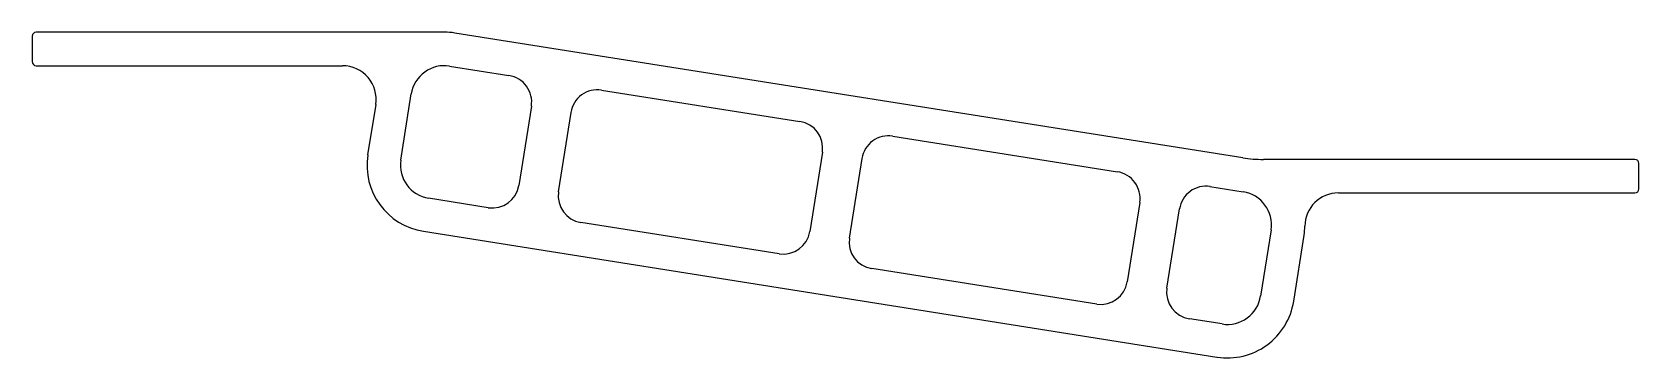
# Model space of a CAD drawing. Extents: x 1895 to 2015, y 1108 to 1133.
import ezdxf

# ---------------------------------------------------------------- set-up
doc = ezdxf.new("R2010")
doc.units = 0
doc.layers.get('0').update_dxf_attribs({"linetype": 'CONTINUOUS'})

msp = doc.modelspace()

# ---------------------------------------------------------------- linework, layer by layer
for p, q in [((1925.6, 1132.74), (1895.12, 1132.74)), ((1985.23, 1123.36), (1926.38, 1132.68)), ((1894.82, 1132.44), (1894.82, 1130.54)), ((1895.12, 1130.24), (1918, 1130.24)), ((1925.99, 1130.21), (1925.99, 1130.21)), ((1925.99, 1130.21), (1930.42, 1129.51)), ((1922.34, 1123.18), (1923.13, 1128.14)), ((1937.34, 1128.42), (1952.15, 1126.07)), ((1920.47, 1127.35), (1919.87, 1123.57)), ((1920.47, 1127.35), (1920.47, 1127.35)), ((1932.1, 1127.22), (1931.16, 1121.3)), ((1932.1, 1127.22), (1932.1, 1127.22)), ((1934.12, 1120.81), (1935.06, 1126.74)), ((1959.08, 1124.97), (1959.08, 1124.97)), ((1959.08, 1124.97), (1975.86, 1122.32)), ((1953.83, 1123.79), (1952.89, 1117.85)), ((1955.85, 1117.37), (1956.79, 1123.31)), ((2014.5, 1123.24), (1986.76, 1123.24)), ((2014.8, 1121.04), (2014.8, 1122.94)), ((1982.77, 1121.22), (1985.25, 1120.83)), ((1992.36, 1120.74), (2014.5, 1120.74)), ((1928.88, 1119.63), (1924.42, 1120.34)), ((1977.53, 1120.03), (1976.59, 1114.1)), ((1977.53, 1120.03), (1977.53, 1120.03)), ((1979.55, 1113.62), (1980.49, 1119.55)), ((1950.61, 1116.19), (1935.78, 1118.54)), ((1924.03, 1117.87), (1983.29, 1108.48)), ((1987.33, 1117.98), (1986.55, 1113.04)), ((1989.02, 1112.65), (1989.8, 1117.59)), ((1974.31, 1112.44), (1957.51, 1115.1)), ((1983.69, 1110.95), (1981.23, 1111.34))]:
    msp.add_line(p, q)
for centre, radius, start, end in [((1895.12, 1132.44), 0.3, 90, 180), ((1925.6, 1127.74), 5, 81, 90), ((1895.12, 1130.54), 0.3, 180, 270), ((1918, 1127.74), 2.5, 350.9998, 90), ((1925.6, 1127.74), 2.5, 80.9997, 171.0001), ((1930.12, 1127.53), 2, 351.0001, 81.338), ((1937.03, 1126.44), 2, 81.3383, 171.3385), ((1951.85, 1124.09), 2, 351.3385, 81.3383), ((1958.76, 1123), 2, 80.9999, 170.9999), ((1924.82, 1122.81), 5, 171.2186, 261), ((1924.82, 1122.81), 2.5, 171.3902, 260.9997), ((1986.76, 1133.24), 10, 261.188, 270), ((2014.5, 1122.94), 0.3, 0, 90), ((1975.55, 1120.34), 2, 351.0001, 81.2883), ((1929.18, 1121.61), 2, 261.338, 351.0001), ((1936.1, 1120.51), 2, 171.3385, 261.0003), ((1982.47, 1119.24), 2, 81.2904, 171.3385), ((1984.86, 1118.36), 2.5, 351.3195, 81.002), ((1992.36, 1118.24), 2.5, 90, 179.6176), ((2014.5, 1121.04), 0.3, 270.0005, 360), ((1984.85, 1118.36), 5.01, 351.158, 358.8738), ((1950.91, 1118.17), 2, 261.3387, 351.0001), ((1957.82, 1117.07), 2, 171.3383, 261.0003), ((1974.62, 1114.41), 2, 261.3387, 351.0001), ((1981.53, 1113.32), 2, 171.3385, 261.3383), ((1984.08, 1113.42), 5, 260.9999, 351.1512), ((1984.08, 1113.42), 2.5, 260.9994, 351.3195)]:
    msp.add_arc(centre, radius, start, end)

doc.saveas('drawing.dxf')
